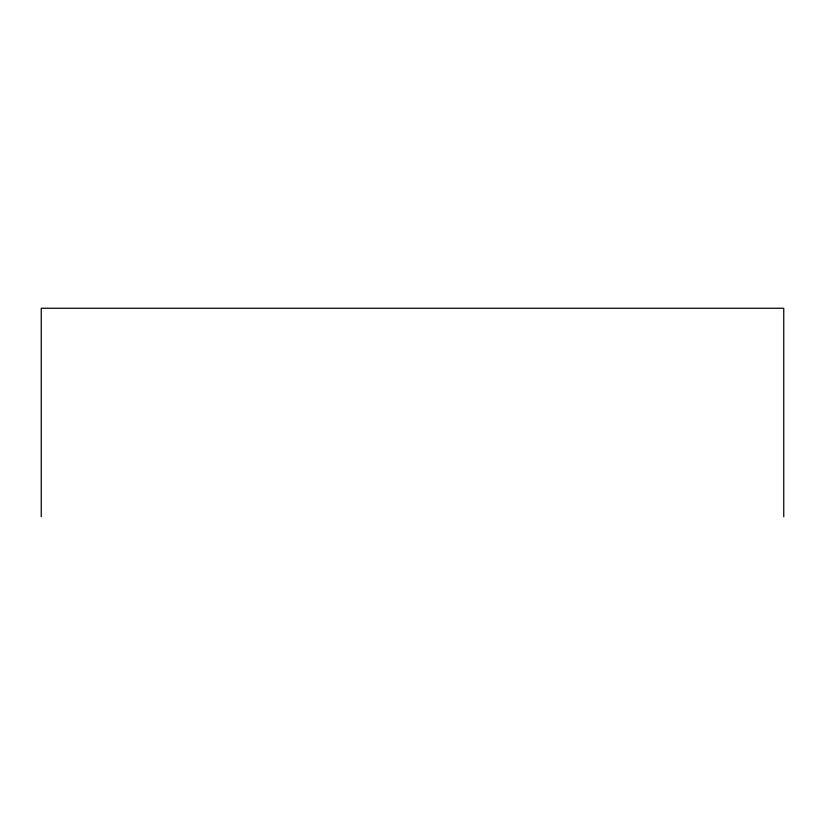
<?xml version="1.0" encoding="UTF-8"?>
<svg xmlns="http://www.w3.org/2000/svg" width="825" height="825" viewBox="0 0 825 825"><rect width="100%" height="100%" fill="white"/><g stroke="black" fill="none" stroke-linecap="round" stroke-linejoin="round"><path stroke-width="1.24" d="M783.75 516.739L783.75 308.261L41.25 308.261L41.25 516.739"/></g></svg>
